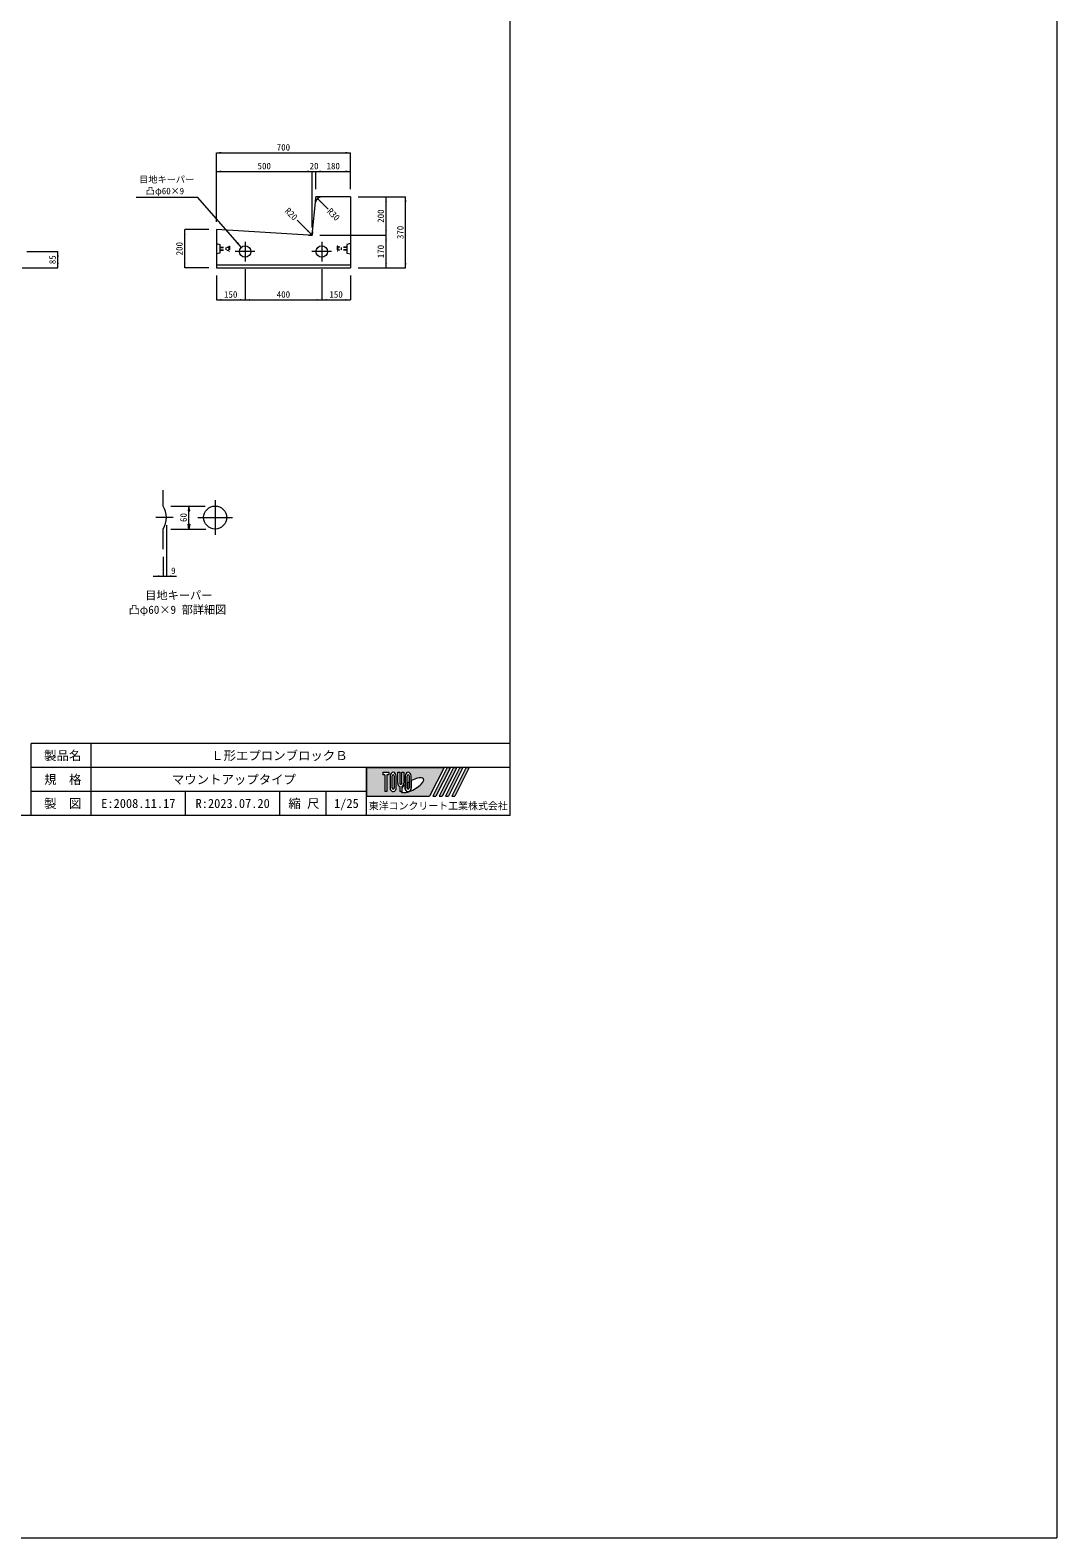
# Model space of a CAD drawing. Units: millimetres at full size, sheet at 1:30; some dimension numbers follow another scale. Extents: x -4102 to 27491, y 36580 to 52719.
# Drawn here: x 22133 to 27491, y 36580 to 44446 of the extents above; entities that cross this region are included whole.
import ezdxf
from ezdxf.enums import TextEntityAlignment as Align

# ---------------------------------------------------------------- set-up
doc = ezdxf.new("R2010")
doc.units = ezdxf.units.MM
doc.header["$LTSCALE"] = 30
doc.linetypes.add('USER2', pattern=[1.2, 0.6, -0.6])
doc.linetypes.add('USER4', pattern=[30.48, 19.05, -3.81, 3.81, -3.81])
for name, color, linetype, lineweight in [('0_2', 7, 'Continuous', 20), ('側溝', 2, 'Continuous', 9), ('寸法線', 7, 'Continuous', 9), ('枠', 5, 'Continuous', 5), ('補助線', 8, 'Continuous', 20), ('部品', 3, 'USER2', 5)]:
    doc.layers.add(name, color=color, linetype=linetype, lineweight=lineweight)
doc.styles.add('ＭＳ ゴシック', font='')
doc.styles.get('ＭＳ ゴシック').set_extended_font_data('MS Gothic')

# ---------------------------------------------------------------- blocks, each defined once
blk = doc.blocks.new('filled_arrow')
at = {"color": 0, "linetype": 'Continuous', "lineweight": -2}
blk.add_solid([(7.5, 1.25), (0, 0), (7.5, -1.25)], dxfattribs=at)

msp = doc.modelspace()

# ---------------------------------------------------------------- hatches: boundary and pattern name
at = {"layer": '寸法線'}
for points in [[(22957.13, 41937.71), (22965.8, 41937.71), (22961.46, 41963.71)], [(22957.13, 41869.71), (22965.8, 41869.71), (22961.46, 41843.71)]]:
    msp.add_hatch(color=256, dxfattribs=at).paths.add_polyline_path(points)
at = {"layer": '枠'}
h = msp.add_hatch(color=7, dxfattribs=at)
h.paths.add_polyline_path([(23888.02, 40599.36), (23888.02, 40449.36), (24218, 40449.36), (24293, 40599.36)])
edge = h.paths.add_edge_path(flags=16)
edge.add_ellipse((24127.61, 40507.03), major_axis=(58.77, 32.89), ratio=0.3471473, start_angle=-144.311216, end_angle=72.189903, ccw=False)
edge.add_ellipse((24105.84, 40492.82), major_axis=(0, 20), ratio=0.8463542, start_angle=-160.703457, end_angle=-90)
edge.add_line((24122.77, 40492.82), (24122.77, 40530.95))
edge = h.paths.add_edge_path(flags=16)
edge.add_ellipse((24105.84, 40555.9), major_axis=(0, 18.46), ratio=0.8463542, start_angle=-90, end_angle=90, ccw=False)
edge.add_line((24121.47, 40555.9), (24121.47, 40492.82))
edge.add_ellipse((24105.84, 40492.82), major_axis=(0, 18.46), ratio=0.8463542, start_angle=90, end_angle=-90, ccw=False)
edge.add_line((24090.22, 40492.82), (24090.22, 40555.9))
edge = h.paths.add_edge_path(flags=16)
edge.add_line((24111.05, 40555.9), (24111.05, 40492.82))
edge.add_ellipse((24105.84, 40492.82), major_axis=(0, 6.15), ratio=0.8463542, start_angle=90, end_angle=-90, ccw=False)
edge.add_line((24100.64, 40492.82), (24100.64, 40555.9))
edge.add_ellipse((24105.84, 40555.9), major_axis=(0, 6.15), ratio=0.8463542, start_angle=-90, end_angle=90, ccw=False)
edge = h.paths.add_edge_path(flags=16)
edge.add_line((24109.75, 40523.66), (24109.75, 40492.82))
edge.add_ellipse((24105.84, 40492.82), major_axis=(0, 4.62), ratio=0.8463542, start_angle=90, end_angle=-90, ccw=False)
edge.add_line((24101.94, 40492.82), (24101.94, 40518.61))
edge.add_ellipse((24127.61, 40507.03), major_axis=(58.77, 32.89), ratio=0.3471473, start_angle=107.791742, end_angle=126.471319, ccw=False)
edge = h.paths.add_edge_path(flags=16)
edge.add_line((24082.41, 40574.36), (24082.41, 40517.82))
edge.add_ellipse((24066.78, 40517.82), major_axis=(0, 18.46), ratio=0.8463542, start_angle=-163.341166, end_angle=-90, ccw=False)
edge.add_line((24071.99, 40500.42), (24071.99, 40474.36))
edge.add_line((24071.99, 40474.36), (24061.58, 40474.36))
edge.add_line((24061.58, 40474.36), (24061.58, 40500.42))
edge.add_ellipse((24066.78, 40517.82), major_axis=(0, 18.46), ratio=0.8463542, start_angle=90, end_angle=163.341166, ccw=False)
edge.add_line((24051.16, 40517.82), (24051.16, 40574.36))
edge.add_line((24051.16, 40574.36), (24061.58, 40574.36))
edge.add_line((24061.58, 40574.36), (24061.58, 40517.82))
edge.add_ellipse((24066.78, 40517.82), major_axis=(0, 6.15), ratio=0.8463542, start_angle=90, end_angle=-90)
edge.add_line((24071.99, 40517.82), (24071.99, 40574.36))
edge.add_line((24071.99, 40574.36), (24082.41, 40574.36))
edge = h.paths.add_edge_path(flags=16)
edge.add_line((24088.92, 40508.75), (24088.92, 40492.82))
edge.add_ellipse((24105.84, 40492.82), major_axis=(0, 20), ratio=0.8463542, start_angle=90, end_angle=-171.54427)
edge.add_ellipse((24127.61, 40507.03), major_axis=(58.77, 32.89), ratio=0.3471473, start_angle=-178.649536, end_angle=-148.292442, ccw=False)
edge.add_line((24069.75, 40472.83), (24073.29, 40472.83))
edge.add_line((24073.29, 40472.83), (24073.29, 40492.33))
edge.add_ellipse((24127.61, 40507.03), major_axis=(58.77, 32.89), ratio=0.3471473, start_angle=148.219121, end_angle=165.908122, ccw=False)
edge = h.paths.add_edge_path(flags=16)
edge.add_ellipse((24027.72, 40555.9), major_axis=(0, 18.46), ratio=0.8463542, start_angle=-90, end_angle=90, ccw=False)
edge.add_line((24043.35, 40555.9), (24043.35, 40492.82))
edge.add_ellipse((24027.72, 40492.82), major_axis=(0, 18.46), ratio=0.8463542, start_angle=90, end_angle=-90, ccw=False)
edge.add_line((24012.1, 40492.82), (24012.1, 40555.9))
edge = h.paths.add_edge_path(flags=16)
edge.add_line((24032.93, 40555.9), (24032.93, 40492.82))
edge.add_ellipse((24027.72, 40492.82), major_axis=(0, 6.15), ratio=0.8463542, start_angle=90, end_angle=-90, ccw=False)
edge.add_line((24022.51, 40492.82), (24022.51, 40555.9))
edge.add_ellipse((24027.72, 40555.9), major_axis=(0, 6.15), ratio=0.8463542, start_angle=-90, end_angle=90, ccw=False)
h.paths.add_polyline_path([(24004.29, 40574.36), (24004.29, 40562.05), (23993.87, 40562.05), (23993.87, 40474.36), (23983.45, 40474.36), (23983.45, 40562.05), (23973.04, 40562.05), (23973.04, 40574.36)], flags=16)
for points in [[(24234.5, 40449.36), (24251, 40449.36), (24326, 40599.36), (24309.5, 40599.36)], [(24359, 40599.36), (24342.5, 40599.36), (24267.5, 40449.36), (24284, 40449.36)], [(24392, 40599.36), (24375.5, 40599.36), (24300.5, 40449.36), (24317, 40449.36)], [(24425, 40599.36), (24408.5, 40599.36), (24333.5, 40449.36), (24350, 40449.36)]]:
    msp.add_hatch(color=7, dxfattribs=at).paths.add_polyline_path(points)

# ---------------------------------------------------------------- linework, layer by layer
at = {"layer": '0_2', "color": 1}
for p in [(27491.14, 52718.54), (16960.02, 36580.28)]:
    msp.add_line(p, (27491.14, 36580.28), dxfattribs=at)
at = {"layer": '側溝', "lineweight": 20}
for p, q in [((23606.77, 43395.33), (23622.15, 43549.19)), ((23804.85, 43576.2), (23652, 43576.2)), ((23804.85, 43576.2), (23804.85, 43206.2)), ((23104.86, 43406.2), (23104.86, 43206.2)), ((23585.67, 43377.36), (23104.86, 43406.2)), ((23104.86, 43206.2), (23804.85, 43206.2)), ((22826.72, 41963.71), (22826.72, 42047.13)), ((22826.72, 41739.38), (22826.72, 41843.71))]:
    msp.add_line(p, q, dxfattribs=at)
at = {"layer": '側溝'}
for p, q in [((23104.86, 43333.7), (23123.85, 43328.7)), ((23123.85, 43283.71), (23104.86, 43278.7)), ((23123.85, 43328.7), (23123.85, 43283.71)), ((23804.85, 43333.7), (23785.85, 43328.7)), ((23785.85, 43328.7), (23785.85, 43283.71)), ((23785.85, 43283.71), (23804.85, 43278.7)), ((23104.86, 43221.2), (23804.85, 43221.2))]:
    msp.add_line(p, q, dxfattribs=at)
for centre in [(23254.86, 43291.2), (23654.85, 43291.2)]:
    msp.add_circle(centre, 30, dxfattribs=at)
at = {"layer": '側溝', "lineweight": 20}
msp.add_circle((23098.61, 41903.71), 60, dxfattribs=at)
for centre, radius, start, end in [((23652, 43546.2), 30, 90, 174.28877), ((23586.87, 43397.32), 20, 266.56569, 354.29012), ((22735.72, 41903.71), 109, 326.60068, 33.39932)]:
    msp.add_arc(centre, radius, start, end, dxfattribs=at)
at = {"layer": '寸法線'}
for p, q in [((23104.86, 43807.23), (23804.85, 43807.23)), ((23104.86, 43446.2), (23104.86, 43807.23)), ((23804.85, 43616.2), (23804.85, 43807.23)), ((23104.86, 43709.67), (23604.85, 43709.67)), ((23104.86, 43446.2), (23104.86, 43709.67)), ((23552.85, 43709.67), (23676.85, 43709.67)), ((23604.85, 43416.2), (23604.85, 43709.67)), ((23604.85, 43416.2), (23604.85, 43709.67)), ((23624.85, 43616.2), (23624.85, 43709.67)), ((23624.85, 43709.67), (23804.85, 43709.67)), ((23624.85, 43616.2), (23624.85, 43709.67)), ((23804.85, 43616.2), (23804.85, 43709.67)), ((23631.87, 43568.45), (23687.72, 43512.6)), ((23844.85, 43576.2), (23990.77, 43576.2)), ((23844.85, 43576.2), (24092.67, 43576.2)), ((23990.77, 43376.2), (23990.77, 43576.2)), ((24092.67, 43206.2), (24092.67, 43576.2)), ((23599.83, 43382.09), (23526.9, 43455.03)), ((22939.93, 43206.2), (22939.93, 43406.2)), ((23064.86, 43406.2), (22939.93, 43406.2)), ((23644.85, 43376.2), (23990.77, 43376.2)), ((23644.85, 43376.2), (23990.77, 43376.2)), ((23990.77, 43206.2), (23990.77, 43376.2)), ((22115.05, 43291.2), (22277.83, 43291.2)), ((22277.83, 43206.2), (22277.83, 43291.2)), ((22091.04, 43206.2), (22277.83, 43206.2)), ((23064.86, 43206.2), (22939.93, 43206.2)), ((23254.86, 43200.27), (23254.86, 43039.38)), ((23254.86, 43200.27), (23254.86, 43039.38)), ((23654.85, 43200.27), (23654.85, 43039.38)), ((23654.85, 43200.27), (23654.85, 43039.38)), ((23844.85, 43206.2), (23990.77, 43206.2)), ((23844.85, 43206.2), (24092.67, 43206.2)), ((23104.86, 43166.2), (23104.86, 43039.38)), ((23804.85, 43166.2), (23804.85, 43039.38)), ((23104.86, 43039.38), (23254.86, 43039.38)), ((23254.86, 43039.38), (23654.85, 43039.38)), ((23654.85, 43039.38), (23804.85, 43039.38)), ((22866.72, 41963.71), (23047.08, 41963.71)), ((22961.46, 41869.71), (22961.46, 41937.71)), ((22844.72, 41863.71), (22844.72, 41598.07)), ((22866.72, 41843.71), (23049.31, 41843.71)), ((22826.72, 41699.38), (22826.72, 41598.07)), ((22774.72, 41598.07), (22896.72, 41598.07))]:
    msp.add_line(p, q, dxfattribs=at)
msp.add_lwpolyline([(23235.1, 43313.78), (23213.69, 43338.23), (23007.91, 43573.29), (22686.1, 43573.29)], dxfattribs=at)
at = {"layer": '寸法線', "lineweight": 13}
for points in [[(22957.13, 41937.71), (22965.8, 41937.71), (22961.46, 41963.71)], [(22957.13, 41869.71), (22965.8, 41869.71), (22961.46, 41843.71)]]:
    msp.add_lwpolyline(points, close=True, dxfattribs=at)
at = {"layer": '枠', "lineweight": 20}
for p, q in [((24637.99, 40349.37), (24637.99, 47349.09)), ((24637.99, 40724.35), (22139.25, 40724.35)), ((22139.25, 40349.37), (22139.25, 40724.35)), ((22451.41, 40349.37), (22451.41, 40724.35)), ((24637.99, 40599.36), (22139.25, 40599.36)), ((23888.02, 40349.37), (23888.02, 40599.36)), ((23888.02, 40474.36), (22139.25, 40474.36)), ((22943.89, 40349.37), (22943.89, 40474.36)), ((23436.36, 40349.37), (23436.36, 40474.36)), ((23678.64, 40349.37), (23678.64, 40474.36)), ((24637.99, 40349.37), (19813.18, 40349.37))]:
    msp.add_line(p, q, dxfattribs=at)
at = {"layer": '枠'}
for p, q in [((23888.02, 40599.36), (24293, 40599.36)), ((23888.02, 40599.36), (23888.02, 40449.36)), ((24293, 40599.36), (24218, 40449.36)), ((24309.5, 40599.36), (24234.5, 40449.36)), ((24326, 40599.36), (24251, 40449.36)), ((24342.5, 40599.36), (24267.5, 40449.36)), ((24359, 40599.36), (24284, 40449.36)), ((24375.5, 40599.36), (24300.5, 40449.36)), ((24309.5, 40599.36), (24326, 40599.36)), ((24392, 40599.36), (24317, 40449.36)), ((24408.5, 40599.36), (24333.5, 40449.36)), ((24342.5, 40599.36), (24359, 40599.36)), ((24425, 40599.36), (24350, 40449.36)), ((24375.5, 40599.36), (24392, 40599.36)), ((24408.5, 40599.36), (24425, 40599.36)), ((23973.04, 40574.36), (24004.29, 40574.36)), ((23973.04, 40574.36), (23973.04, 40562.05)), ((23983.45, 40562.05), (23973.04, 40562.05)), ((23983.45, 40562.05), (23983.45, 40474.36)), ((24004.29, 40562.05), (23993.87, 40562.05)), ((23993.87, 40562.05), (23993.87, 40474.36)), ((24004.29, 40574.36), (24004.29, 40562.05)), ((24012.1, 40555.9), (24012.1, 40492.82)), ((24022.51, 40492.82), (24022.51, 40555.9)), ((24032.93, 40555.9), (24032.93, 40492.82)), ((24043.35, 40492.82), (24043.35, 40555.9)), ((24051.16, 40517.82), (24051.16, 40574.36)), ((24051.16, 40574.36), (24061.58, 40574.36)), ((24061.58, 40574.36), (24061.58, 40517.82)), ((24071.99, 40517.82), (24071.99, 40574.36)), ((24071.99, 40574.36), (24082.41, 40574.36)), ((24082.41, 40574.36), (24082.41, 40517.82)), ((24090.22, 40555.9), (24090.22, 40492.82)), ((24100.64, 40492.82), (24100.64, 40555.9)), ((24101.94, 40492.82), (24101.94, 40518.61)), ((24109.75, 40523.66), (24109.75, 40492.82)), ((24111.05, 40555.9), (24111.05, 40492.82)), ((24121.47, 40492.82), (24121.47, 40555.9)), ((24122.77, 40492.82), (24122.77, 40530.95)), ((23888.02, 40449.36), (24218, 40449.36)), ((23993.87, 40474.36), (23983.45, 40474.36)), ((24061.58, 40500.42), (24061.58, 40474.36)), ((24071.99, 40474.36), (24061.58, 40474.36)), ((24069.75, 40472.83), (24073.29, 40472.83)), ((24071.99, 40500.42), (24071.99, 40474.36)), ((24073.29, 40492.33), (24073.29, 40472.83)), ((24088.92, 40508.75), (24088.92, 40492.82)), ((24234.5, 40449.36), (24251, 40449.36)), ((24267.5, 40449.36), (24284, 40449.36)), ((24300.5, 40449.36), (24317, 40449.36)), ((24333.5, 40449.36), (24350, 40449.36))]:
    msp.add_line(p, q, dxfattribs=at)
for centre, major_axis, ratio, start_param, end_param in [((24027.72, 40555.9), (0, 18.46), 0.846354, 4.712389, 7.8539816), ((24027.72, 40555.9), (0, 6.15), 0.846354, 4.712389, 7.8539816), ((24066.78, 40517.82), (0, 18.46), 0.846354, 1.5707963, 2.8017557), ((24066.78, 40517.82), (0, 6.15), 0.846354, 1.5707963, 4.712389), ((24066.78, 40517.82), (0, 18.46), 0.846354, 3.4814296, 4.712389), ((24105.84, 40555.9), (0, 18.46), 0.846354, 4.712389, 7.8539816), ((24105.84, 40555.9), (0, 6.15), 0.846354, 4.712389, 7.8539816), ((24127.61, 40507.03), (58.77, 32.89), 0.347147, 1.6817405, 1.8219833), ((24127.61, 40507.03), (58.77, 32.89), 0.347147, 4.2621853, 7.7429163), ((24027.72, 40492.82), (0, 18.46), 0.846354, 1.5707963, 4.712389), ((24027.72, 40492.82), (0, 6.15), 0.846354, 1.5707963, 4.712389), ((24127.61, 40507.03), (58.77, 32.89), 0.347147, 3.2093975, 4.2004451), ((24127.61, 40507.03), (58.77, 32.89), 0.347147, 2.0815197, 2.5155126), ((24105.84, 40492.82), (0, 20), 0.846354, 1.5707963, 3.3154679), ((24105.84, 40492.82), (0, 18.46), 0.846354, 1.5707963, 4.712389), ((24105.84, 40492.82), (0, 6.15), 0.846354, 1.5707963, 4.712389), ((24105.84, 40492.82), (0, 4.62), 0.846354, 1.5707963, 4.712389), ((24105.84, 40492.82), (0, 20), 0.846354, 3.5338438, 4.712389)]:
    msp.add_ellipse(centre, major_axis=major_axis, ratio=ratio, start_param=start_param, end_param=end_param, dxfattribs=at)
at = {"layer": '補助線'}
for p, q in [((23622.15, 43549.19), (23624.85, 43576.2)), ((23652, 43576.2), (23624.85, 43576.2)), ((23585.67, 43377.35), (23604.85, 43376.2)), ((23606.77, 43395.33), (23604.85, 43376.2))]:
    msp.add_line(p, q, dxfattribs=at)
at = {"layer": '補助線', "linetype": 'USER4', "lineweight": 9}
for p, q in [((23305.79, 43291.2), (23203.92, 43291.2)), ((23254.86, 43342.14), (23254.86, 43240.27)), ((23705.79, 43291.2), (23603.92, 43291.2)), ((23654.85, 43342.14), (23654.85, 43240.27)), ((23098.61, 41993.66), (23098.61, 41813.76)), ((22879.77, 41903.71), (22789.42, 41903.71)), ((23008.65, 41903.71), (23188.56, 41903.71))]:
    msp.add_line(p, q, dxfattribs=at)
at = {"layer": '部品'}
for p, q in [((23123.85, 43314.7), (23123.85, 43297.7)), ((23123.85, 43314.7), (23170.85, 43314.7)), ((23123.85, 43312.2), (23153.85, 43312.2)), ((23123.85, 43300.2), (23153.85, 43300.2)), ((23123.85, 43297.7), (23170.85, 43297.7)), ((23153.85, 43312.2), (23153.85, 43300.2)), ((23170.85, 43318.7), (23173.85, 43318.7)), ((23170.85, 43318.7), (23170.85, 43293.71)), ((23170.85, 43293.71), (23173.85, 43293.71)), ((23173.85, 43318.7), (23173.85, 43293.71)), ((23735.85, 43318.7), (23735.85, 43293.71)), ((23738.86, 43318.7), (23735.85, 43318.7)), ((23738.86, 43293.71), (23735.85, 43293.71)), ((23738.86, 43318.7), (23738.86, 43293.71)), ((23785.85, 43314.7), (23738.86, 43314.7)), ((23785.85, 43297.7), (23738.86, 43297.7)), ((23755.85, 43312.2), (23755.85, 43300.2)), ((23785.85, 43312.2), (23755.85, 43312.2)), ((23785.85, 43300.2), (23755.85, 43300.2)), ((23785.85, 43314.7), (23785.85, 43297.7))]:
    msp.add_line(p, q, dxfattribs=at)

# ---------------------------------------------------------------- block references
at = {"layer": '寸法線', "xscale": 3.47, "yscale": 3.47}
for p in [(23104.86, 43807.23), (23104.86, 43709.67), (23624.85, 43709.67), (23624.85, 43709.67), (23104.86, 43039.38), (23254.86, 43039.38), (23654.85, 43039.38), (22844.72, 41598.07)]:
    msp.add_blockref('filled_arrow', p, dxfattribs=at)
at = {"layer": '寸法線'}
for p, xscale, yscale, rotation in [((23804.85, 43807.23), 3.47, 3.47, 180), ((23604.85, 43709.67), 3.47, 3.47, 180), ((23604.85, 43709.67), 3.47, 3.47, 180), ((23804.85, 43709.67), 3.47, 3.47, 180), ((23631.87, 43568.45), 3.47, 3.47, 315), ((23990.77, 43576.2), 3.47, 3.47, 270), ((24092.67, 43576.2), 3.47, 3.47, 270), ((22939.93, 43406.2), 3.47, 3.47, 270), ((23599.83, 43382.09), 3.47, 3.47, 135), ((23990.77, 43376.2), 3.47, 3.47, 90), ((23990.77, 43376.2), 3.47, 3.47, 270), ((22277.83, 43291.2), 3.47, 3.47, 270), ((23235.1, 43313.78), 4.33, 4.33, 131.2), ((22277.83, 43206.2), 3.47, 3.47, 90), ((22939.93, 43206.2), 3.47, 3.47, 90), ((23990.77, 43206.2), 3.47, 3.47, 90), ((24092.67, 43206.2), 3.47, 3.47, 90), ((23254.86, 43039.38), 3.47, 3.47, 180), ((23654.85, 43039.38), 3.47, 3.47, 180), ((23804.85, 43039.38), 3.47, 3.47, 180), ((22826.72, 41598.07), 3.47, 3.47, 180)]:
    msp.add_blockref('filled_arrow', p, dxfattribs=dict(at, xscale=xscale, yscale=yscale, rotation=rotation))

# ---------------------------------------------------------------- texts
at = {"layer": '0_2', "style": 'ＭＳ ゴシック'}
for s, p in [('目地キーパー', (22734.34, 41518.96)), ('凸φ60×9 部詳細図', (22646.93, 41443.96))]:
    msp.add_text(s, height=42.72, dxfattribs=at).set_placement(p, align=Align.TOP_LEFT)
at = {"layer": '寸法線', "style": 'ＭＳ ゴシック'}
for s, p in [('700', (23454.85, 43835.23)), ('500', (23354.85, 43737.67)), ('20', (23614.85, 43737.67)), ('180', (23714.85, 43737.67)), ('150', (23179.86, 43067.38)), ('400', (23454.85, 43067.38)), ('150', (23729.85, 43067.38)), ('9', (22880.29, 41626.07))]:
    msp.add_text(s, height=34.18, dxfattribs=at).set_placement(p, align=Align.MIDDLE_CENTER)
for s, p in [('目地キーパー', (22702.01, 43684.36)), ('凸φ60×9', (22736.97, 43624.36))]:
    msp.add_text(s, height=34.18, dxfattribs=at).set_placement(p, align=Align.TOP_LEFT)
for s, p in [('R20', (23483.29, 43524.09)), ('R30', (23703.98, 43521.79))]:
    msp.add_text(s, height=34.18, rotation=315, dxfattribs=at).set_placement(p, align=Align.TOP_LEFT)
for s, p in [('200', (23962.77, 43476.2)), ('370', (24064.67, 43391.2)), ('85', (22249.83, 43248.7)), ('200', (22911.93, 43306.2)), ('170', (23962.77, 43291.2)), ('60', (22933.46, 41903.71))]:
    msp.add_text(s, height=34.18, rotation=90, dxfattribs=at).set_placement(p, align=Align.MIDDLE_CENTER)
at = {"layer": '枠', "color": 7, "style": 'ＭＳ ゴシック'}
for s, height, p in [('製品名', 47.47, (22303.3, 40661.86)), ('Ｌ形エプロンブロックＢ ', 47.47, (23450.03, 40661.86)), ('規\u3000格', 47.47, (22303.3, 40536.86)), ('マウントアップタイプ', 47.47, (23196.54, 40536.86)), ('製\u3000図', 47.47, (22303.3, 40411.87)), ('E:2008.11.17', 47.47, (22697.65, 40411.87)), ('R:2023.07.20', 47.47, (23190.12, 40411.87)), ('縮 尺', 47.47, (23561.75, 40411.87)), ('1/25', 47.47, (23783.65, 40411.87)), ('東洋コンクリート工業株式会社', 37.97, (24263, 40399.37))]:
    msp.add_text(s, height=height, dxfattribs=at).set_placement(p, align=Align.MIDDLE_CENTER)

doc.saveas('drawing.dxf')
